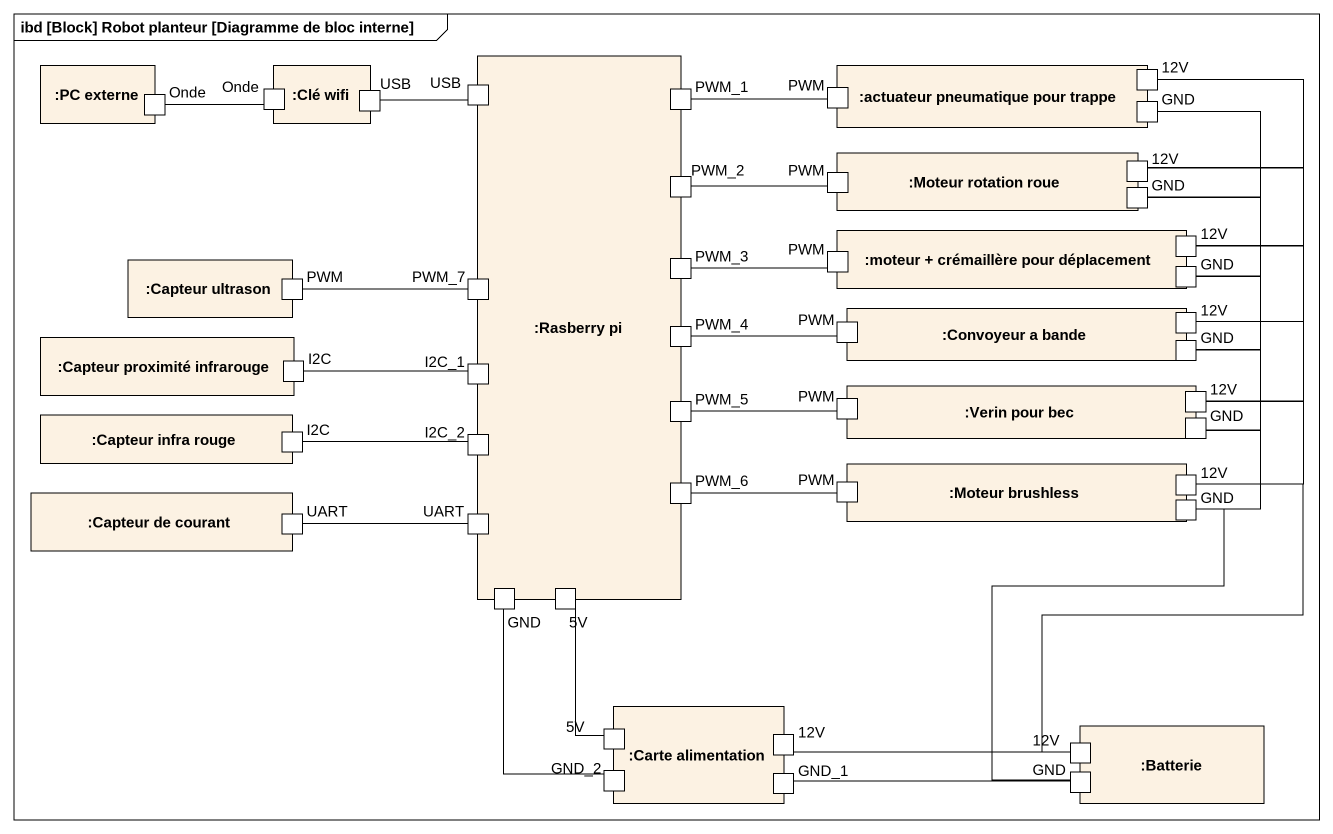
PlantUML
@startuml
mainframe ibd [Block] Robot planteur [Diagramme de bloc interne]
rectangle ":PC externe" as PC_externe {
  port Onde
}
rectangle ":Clé wifi" as Clé_wifi {
  port "Onde" as Onde_2
  port "USB" as USB_2
}
rectangle ":Rasberry pi" as Rasberry_pi {
  port USB
  port PWM_1
  port PWM_2
  port "PWM_3" as PWM_3_2
  port PWM_7
  port "PWM_4" as PWM_4_2
  port I2C_1
  port "I2C_2" as I2C_2_2
  port "PWM_5" as PWM_5_2
  port "UART" as UART_2
  port "PWM_6" as PWM_6_2
  port "GND" as GND_7
  port "5V" as p5V
}
rectangle ":actuateur pneumatique pour trappe" as actuateur_pneumatique_pour {
  port "12V" as p12V
  port PWM
  port GND
}
rectangle ":Moteur rotation roue" as Moteur_rotation_roue {
  port "PWM" as PWM_3
  port "12V" as p12V_2
  port "GND" as GND_2
}
rectangle ":Capteur ultrason" as Capteur_ultrason {
  port "PWM" as PWM_5
}
rectangle ":moteur + crémaillère pour déplacement" as moteur_crémaillère_pour {
  port "PWM" as PWM_4
  port "12V" as p12V_3
  port "GND" as GND_3
}
rectangle ":Convoyeur a bande" as Convoyeur_a_bande {
  port "PWM" as PWM_6
  port "12V" as p12V_4
  port "GND" as GND_4
}
rectangle ":Capteur proximité infrarouge" as Capteur_proximité_infrarouge {
  port I2C
}
rectangle ":Verin pour bec" as Verin_pour_bec {
  port "12V" as p12V_5
  port "PWM" as PWM_8
  port "GND" as GND_5
}
rectangle ":Capteur infra rouge" as Capteur_infra_rouge {
  port "I2C" as I2C_2
}
rectangle ":Capteur de courant" as Capteur_de_courant {
  port UART
}
rectangle ":Moteur brushless" as Moteur_brushless {
  port "PWM" as PWM_9
  port "12V" as p12V_6
  port "GND" as GND_6
}
rectangle ":Carte alimentation" as Carte_alimentation {
  port "5V" as p5V_2
  port "GND_2" as GND_2_2
  port "12V" as p12V_7
  port GND_1
}
rectangle ":Batterie" as Batterie {
  port "12V" as p12V_8
  port "GND" as GND_8
}
p12V -- p12V_2
Onde -right- Onde_2
USB_2 -right- USB
PWM_1 -right- PWM
GND -- GND_2
PWM_2 -right- PWM_3
p12V_2 -- p12V_3
GND_2 -- GND_3
PWM_3_2 -right- PWM_4
p12V_3 -- p12V_4
p12V_3 -- p12V_5
GND_3 -- GND_4
PWM_5 -right- PWM_7
PWM_4_2 -right- PWM_6
I2C -right- I2C_1
GND_4 -- GND_5
p12V_5 -- p12V_6
I2C_2 -right- I2C_2_2
PWM_5_2 -right- PWM_8
GND_5 -- GND_6
UART -right- UART_2
PWM_6_2 -right- PWM_9
p5V_2 -up- p5V
GND_2_2 -up- GND_7
p12V_8 -up- p12V_6
p12V_8 -left- p12V_7
GND_8 -up- GND_6
GND_8 -left- GND_1
@enduml
